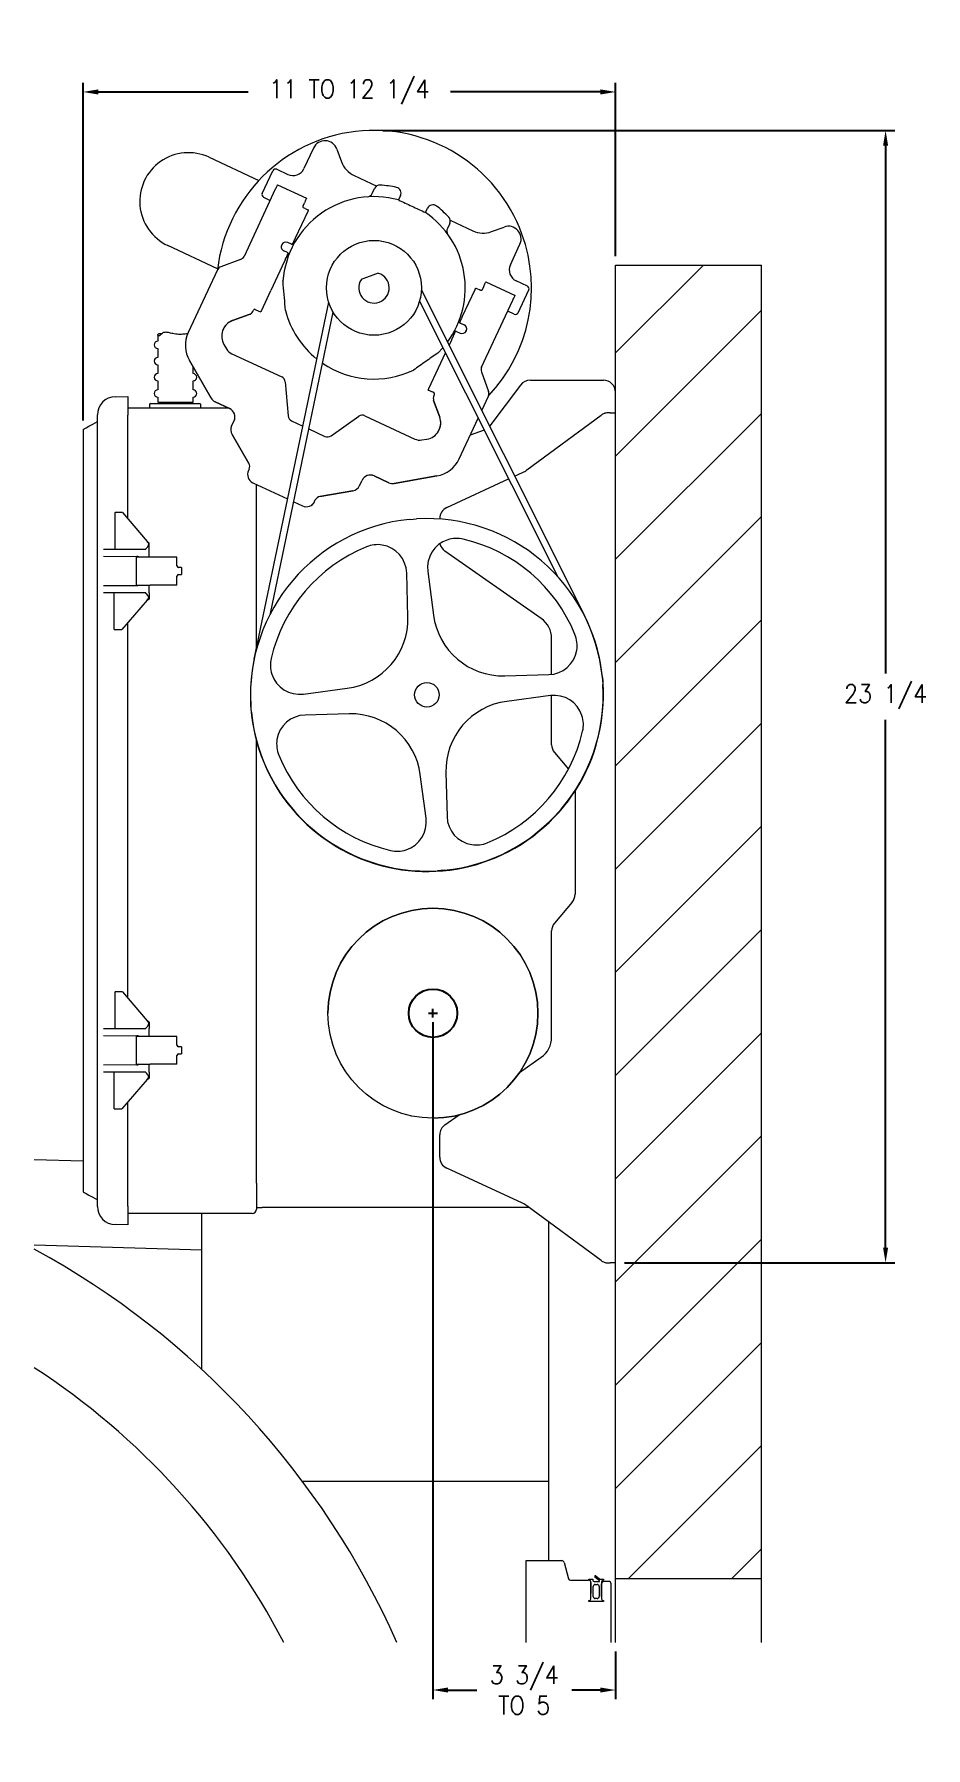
# Model space of a CAD drawing. Extents: x -1.4 to 50.9, y 7.6 to 42.8.
# Drawn here: x 32.56 to 50.87, y 7.55 to 42.76 of the extents above; entities that cross this region are included whole.
import ezdxf

# ---------------------------------------------------------------- set-up
doc = ezdxf.new("R2010")
doc.units = 0
doc.header["$LTSCALE"] = 0.5
doc.header["$MEASUREMENT"] = 0
doc.layers.get('Defpoints').update_dxf_attribs({"linetype": 'CONTINUOUS'})
doc.layers.add('DIM', color=1, linetype='CONTINUOUS')
doc.layers.add('OBJ', color=3, linetype='CONTINUOUS')
doc.styles.add('ROMANS', font='romans.shx', dxfattribs={"width": 0.9, "height": 0.375})
doc.dimstyles.new('GENIE', dxfattribs={"dimscale": 2, "dimtxt": 0.25, "dimasz": 0.156, "dimexe": 0.095, "dimexo": 0.0925, "dimgap": 0.095, "dimtad": 0, "dimtih": 1, "dimtoh": 1, "dimdec": 5, "dimzin": 4, "dimdsep": 46, "dimlunit": 5, "dimtxsty": 'ROMANS', "dimcen": 0.045, "dimadec": 0, "dimazin": 0, "dimtfac": 1, "dimtdec": 5, "dimtofl": 0, "dimtmove": 0, "dimatfit": 3, "dimfxl": 0, "dimfrac": 2, "dimtolj": 1, "dimtzin": 4, "dimarcsym": 0})

# ---------------------------------------------------------------- blocks, each defined once
blk = doc.blocks.new('*D33')
at = {"layer": 'Defpoints', "color": 0}
for p in [(39.533, 40.786), (44.494, 17.513), (50.041, 17.513)]:
    blk.add_point(p, dxfattribs=at)
at = {"layer": 'DIM', "color": 0, "lineweight": -2}
for p, q in [((39.718, 40.786), (50.231, 40.786)), ((50.041, 40.474), (50.041, 29.625)), ((50.041, 17.825), (50.041, 28.674)), ((44.679, 17.513), (50.231, 17.513))]:
    blk.add_line(p, q, dxfattribs=at)
at = {"layer": 'DIM', "color": 0}
for points in [[(49.989, 40.474), (50.093, 40.474), (50.041, 40.786)], [(49.989, 17.825), (50.093, 17.825), (50.041, 17.513)]]:
    blk.add_solid(points, dxfattribs=at)
at = {"layer": 'DIM', "color": 0, "insert": (50.041, 29.149), "char_height": 0.375, "attachment_point": 5, "style": 'ROMANS'}
blk.add_mtext('\\A1;23 1/4', dxfattribs=at)
blk = doc.blocks.new('*D34')
at = {"layer": 'Defpoints', "color": 0}
for p in [(40.744, 22.645), (44.494, 9.712), (40.744, 8.736)]:
    blk.add_point(p, dxfattribs=at)
at = {"layer": 'DIM', "color": 0, "lineweight": -2}
for p, q in [((40.744, 22.46), (40.744, 8.546)), ((44.494, 9.527), (44.494, 8.546)), ((41.056, 8.736), (41.642, 8.736)), ((44.182, 8.736), (43.597, 8.736))]:
    blk.add_line(p, q, dxfattribs=at)
at = {"layer": 'DIM', "color": 0}
for points in [[(41.056, 8.788), (41.056, 8.684), (40.744, 8.736)], [(44.182, 8.788), (44.182, 8.684), (44.494, 8.736)]]:
    blk.add_solid(points, dxfattribs=at)
at = {"layer": 'DIM', "color": 0, "insert": (42.619, 8.736), "char_height": 0.375, "attachment_point": 5, "style": 'ROMANS'}
blk.add_mtext('\\A1;3 3/4\\PTO 5', dxfattribs=at)
blk = doc.blocks.new('*D35')
at = {"layer": 'Defpoints', "color": 0}
for p in [(44.494, 41.577), (44.494, 38.02), (33.559, 34.638)]:
    blk.add_point(p, dxfattribs=at)
at = {"layer": 'DIM', "color": 0, "lineweight": -2}
for p, q in [((33.559, 34.823), (33.559, 41.767)), ((33.871, 41.577), (36.949, 41.577)), ((44.182, 41.577), (41.105, 41.577)), ((44.494, 38.205), (44.494, 41.767))]:
    blk.add_line(p, q, dxfattribs=at)
at = {"layer": 'DIM', "color": 0}
for points in [[(33.871, 41.629), (33.871, 41.525), (33.559, 41.577)], [(44.182, 41.629), (44.182, 41.525), (44.494, 41.577)]]:
    blk.add_solid(points, dxfattribs=at)
at = {"layer": 'DIM', "color": 0, "insert": (39.027, 41.577), "char_height": 0.375, "attachment_point": 5, "style": 'ROMANS'}
blk.add_mtext('\\A1;11 TO 12 1/4', dxfattribs=at)

msp = doc.modelspace()

# ---------------------------------------------------------------- hatches: boundary and pattern name
at = {"layer": 'OBJ', "linetype": 'Continuous', "lineweight": 0}
h = msp.add_hatch(dxfattribs=at)
h.set_pattern_fill('ANSI31', color=256, scale=12, style=0)
h.set_pattern_definition([(45, (-386.7945, -168.0929), (-1.06066, 1.06066), [])])
h.paths.add_polyline_path([(44.494474, 11.019778), (47.494474, 11.019778), (47.494474, 38.019778), (44.494474, 38.019778)], flags=0)

# ---------------------------------------------------------------- linework, layer by layer
at = {"layer": 'DIM'}
for p, q in [((40.654474, 22.644778), (40.834474, 22.644778)), ((40.744474, 22.554778), (40.744474, 22.734778))]:
    msp.add_line(p, q, dxfattribs=at)
at = {"layer": 'OBJ', "linetype": 'Continuous', "lineweight": 15}
for p, q in [((36.144219, 40.234581), (37.166933, 39.757687)), ((38.291446, 40.423748), (38.094973, 40.002404)), ((38.771406, 40.402788), (38.866545, 40.141391)), ((37.237778, 39.491841), (37.455427, 39.958588)), ((37.535162, 39.987611), (37.762742, 39.881487)), ((39.125083, 39.85925), (39.588846, 39.642993)), ((37.506599, 39.576151), (36.864138, 38.198392)), ((37.550535, 39.670373), (38.148699, 39.391452)), ((39.49761, 39.490264), (39.545593, 39.59316)), ((40.077474, 39.447208), (40.035616, 39.357444)), ((37.2668, 39.412102), (37.400933, 39.34955)), ((38.171679, 39.121297), (37.914621, 38.570034)), ((38.075179, 39.233786), (38.104762, 39.29723)), ((38.08969, 39.193921), (38.098753, 39.189688)), ((38.116882, 39.181249), (38.098753, 39.189688)), ((38.116908, 39.181306), (38.184881, 39.149607)), ((40.592995, 39.097531), (40.634853, 39.187294)), ((41.08855, 38.873671), (41.040567, 38.770775)), ((41.09892, 38.938832), (41.562684, 38.722575)), ((41.945003, 38.705886), (42.206396, 38.801028)), ((36.321696, 37.945068), (35.298982, 38.421971)), ((37.636329, 38.429912), (37.640555, 38.43897)), ((37.837195, 38.446582), (37.760158, 38.482505)), ((37.854676, 38.441476), (37.864265, 38.462042)), ((37.877217, 38.489817), (37.894383, 38.526631)), ((42.334489, 38.025492), (42.530961, 38.446826)), ((36.793602, 38.133756), (36.388576, 37.98634)), ((37.690237, 38.088842), (37.413766, 37.49594)), ((37.667158, 38.039346), (37.667152, 38.039328)), ((37.756897, 38.274386), (37.679861, 38.310308)), ((37.710468, 38.132226), (37.727619, 38.169003)), ((37.740566, 38.196768), (37.772042, 38.264267)), ((36.31804, 37.921705), (35.716797, 36.632339)), ((39.27231, 37.724061), (39.267823, 37.717106)), ((39.620904, 37.850939), (39.27231, 37.724061)), ((39.628811, 37.848499), (39.620904, 37.850939)), ((42.68299, 37.58714), (42.455411, 37.693255)), ((44.494474, 11.019782), (44.494474, 38.019775)), ((44.494474, 38.019775), (47.494474, 38.019775)), ((47.494474, 11.019782), (47.494474, 38.019775)), ((37.409548, 37.4869), (37.221364, 37.083335)), ((40.506516, 37.504688), (43.861582, 30.804638)), ((41.353152, 36.966613), (41.610211, 37.517876)), ((41.623413, 37.546195), (41.691386, 37.514497)), ((41.718546, 37.50175), (41.709483, 37.505983)), ((41.758414, 37.516262), (41.787997, 37.579705)), ((41.831933, 37.673928), (42.430097, 37.394997)), ((42.494363, 37.040654), (42.712012, 37.507401)), ((36.628323, 36.87775), (36.972491, 37.003023)), ((36.972503, 37.003042), (36.628334, 36.877779)), ((37.043039, 37.067678), (37.043027, 37.06765)), ((37.043039, 37.067678), (37.054967, 37.093256)), ((37.071753, 29.922301), (38.60296, 37.257315)), ((37.094823, 37.10774), (37.122012, 37.095068)), ((37.094835, 37.107768), (37.122024, 37.095087)), ((37.122024, 37.095087), (37.140153, 37.086648)), ((37.140179, 37.086695), (37.140153, 37.086648)), ((37.208152, 37.055006), (37.208126, 37.05495)), ((37.404923, 30.857662), (38.697256, 37.048389)), ((40.46875, 37.278594), (43.300413, 31.623784)), ((41.743698, 35.923015), (42.38616, 37.300774)), ((42.414628, 37.011631), (42.280494, 37.074173)), ((35.716786, 36.632311), (35.716797, 36.632339)), ((41.179098, 36.593356), (41.210574, 36.660855)), ((41.228056, 36.655758), (41.305092, 36.619827)), ((41.293208, 36.838064), (41.302797, 36.85863)), ((41.308353, 36.827955), (41.385389, 36.792032)), ((41.315749, 36.886405), (41.332915, 36.923219)), ((41.428921, 36.672429), (41.424695, 36.663361)), ((36.451907, 36.385313), (36.504629, 36.296094)), ((40.948045, 36.321447), (40.843717, 36.21077)), ((41.074833, 36.369759), (41.128769, 36.48542)), ((41.105683, 36.435916), (41.105689, 36.435934)), ((41.149, 36.528805), (41.166151, 36.565591)), ((36.186186, 35.286259), (35.741962, 36.055676)), ((35.741974, 36.055704), (36.186197, 35.286278)), ((36.614205, 36.196699), (37.637362, 35.71959)), ((40.857704, 35.90412), (41.002032, 36.213633)), ((37.709059, 35.617201), (37.769946, 34.921263)), ((39.138457, 35.718069), (39.137617, 35.716183)), ((40.659896, 35.479923), (40.857704, 35.90412)), ((41.739526, 35.827432), (41.886943, 35.422411)), ((42.744474, 35.653781), (44.244474, 35.653781)), ((34.220348, 35.313405), (34.476893, 35.317883)), ((34.476893, 35.317883), (34.476893, 34.931983)), ((40.646684, 35.451594), (40.646658, 35.451538)), ((40.646684, 35.451594), (40.659896, 35.479923)), ((40.759931, 35.398673), (40.732742, 35.411354)), ((40.759943, 35.398701), (40.732754, 35.411382)), ((40.758341, 35.237646), (40.883609, 34.893479)), ((40.88362, 34.893507), (40.758353, 35.237675)), ((40.762515, 35.33323), (40.762526, 35.333249)), ((40.762526, 35.333249), (40.774454, 35.358836)), ((41.745014, 35.031414), (41.88277, 35.326828)), ((42.544474, 35.553776), (41.914531, 34.713858)), ((33.851892, 34.931983), (33.851892, 34.938469)), ((33.851892, 18.681982), (33.851892, 34.931983)), ((34.476893, 35.084279), (36.538883, 35.084279)), ((34.476893, 32.80374), (34.476893, 34.931983)), ((34.829674, 35.084279), (34.924475, 35.084279)), ((34.944474, 35.174278), (35.948526, 35.174278)), ((34.944474, 35.174278), (34.945044, 35.174278)), ((35.091974, 35.204277), (35.816974, 35.204277)), ((35.967018, 35.154275), (35.967018, 35.084279)), ((36.269547, 35.209872), (36.568518, 35.070462)), ((36.56853, 35.070481), (36.269558, 35.2099)), ((38.65103, 34.510404), (39.223284, 34.911107)), ((39.347809, 34.921995), (40.370966, 34.444895)), ((41.281527, 34.037462), (41.672213, 34.875288)), ((42.672875, 33.808177), (44.195745, 34.933588)), ((44.381974, 34.982529), (44.344326, 34.982529)), ((44.381974, 34.982529), (44.494474, 34.982529)), ((36.609473, 34.713435), (36.609484, 34.713463)), ((36.609484, 34.713463), (36.659464, 34.820649)), ((36.962848, 33.941044), (36.617046, 34.539991)), ((36.617058, 34.540009), (36.962859, 33.941062)), ((37.841643, 34.818865), (38.071547, 34.711661)), ((38.197223, 34.653061), (38.526505, 34.499516)), ((41.796257, 34.627576), (41.508713, 34.524662)), ((41.908128, 34.705673), (41.914531, 34.713858)), ((40.517539, 34.424836), (40.619775, 34.441807)), ((36.967895, 33.825739), (36.954094, 33.796143)), ((41.281527, 34.037462), (41.281516, 34.037434)), ((36.954082, 33.796115), (36.954094, 33.796143)), ((37.045017, 33.546283), (37.758789, 33.213445)), ((37.045028, 33.546301), (37.758794, 33.213473)), ((37.119474, 30.150902), (37.119474, 33.511562)), ((39.237777, 33.48787), (39.237765, 33.487842)), ((39.237777, 33.48787), (39.287756, 33.595055)), ((39.836555, 33.546545), (39.537583, 33.685964)), ((39.537595, 33.685983), (39.836567, 33.546574)), ((40.823603, 33.686067), (39.948653, 33.53179)), ((39.948665, 33.531818), (40.823615, 33.686095)), ((41.026918, 33.034649), (42.298938, 33.623722)), ((42.421497, 33.680482), (42.585826, 33.756579)), ((37.884465, 33.154835), (38.063706, 33.071257)), ((37.884471, 33.154863), (38.063718, 33.071276)), ((38.313556, 33.162213), (38.313544, 33.162185)), ((38.313556, 33.162213), (38.327356, 33.191809)), ((39.100025, 33.382159), (38.418928, 33.262058)), ((38.418939, 33.262086), (39.100037, 33.382177)), ((34.209384, 32.931979), (34.209384, 32.181974)), ((34.209384, 32.931979), (34.215581, 32.931979)), ((34.368339, 32.931979), (34.215581, 32.931979)), ((34.368339, 32.931979), (34.873518, 32.335201)), ((40.264687, 32.793349), (40.33447, 32.798859)), ((40.26474, 32.792673), (40.264687, 32.793349)), ((40.33447, 32.798859), (40.404253, 32.80436)), ((40.404306, 32.803684), (40.404253, 32.80436)), ((40.881974, 32.800558), (40.881974, 32.807795)), ((33.97925, 32.181974), (34.708927, 32.181974)), ((34.708927, 32.181974), (34.756474, 32.181974)), ((34.756474, 32.181974), (34.826474, 32.181974)), ((34.826474, 32.181974), (34.843386, 32.181974)), ((34.843386, 32.190347), (34.843386, 32.181974)), ((34.873518, 32.335201), (34.910148, 32.291929)), ((34.873518, 32.335201), (34.916309, 32.307182)), ((34.916309, 32.179797), (34.916309, 32.307182)), ((42.968762, 30.756344), (40.98858, 32.142879)), ((33.97925, 32.039064), (34.658555, 32.033141)), ((34.936474, 32.019474), (34.646474, 32.019474)), ((34.996474, 32.019474), (34.936474, 32.019474)), ((35.486474, 32.019474), (34.996474, 32.019474)), ((35.486474, 31.836981), (35.486474, 32.019474)), ((35.538174, 31.806981), (35.516474, 31.806981)), ((35.578174, 31.806981), (35.538174, 31.806981)), ((35.578174, 31.806981), (35.578174, 31.656975)), ((40.636356, 31.723788), (40.75421, 30.827475)), ((34.658555, 31.430815), (33.97925, 31.424892)), ((34.646474, 31.444482), (34.936474, 31.444482)), ((34.996474, 31.444482), (34.936474, 31.444482)), ((35.486474, 31.444482), (34.996474, 31.444482)), ((35.486474, 31.444482), (35.486474, 31.626975)), ((35.516474, 31.656975), (35.538174, 31.656975)), ((35.538174, 31.656975), (35.578174, 31.656975)), ((40.229165, 30.786043), (40.20496, 31.689743)), ((34.708927, 31.281982), (33.97925, 31.281982)), ((34.197738, 30.531977), (34.197738, 31.281982)), ((34.873943, 31.129732), (34.352231, 30.531977)), ((34.756474, 31.281982), (34.708927, 31.281982)), ((34.826474, 31.281982), (34.756474, 31.281982)), ((34.844485, 31.281982), (34.826474, 31.281982)), ((34.844485, 31.272999), (34.844485, 31.281982)), ((34.873518, 31.13038), (34.909783, 31.17276)), ((34.909783, 31.171652), (34.873518, 31.129732)), ((34.873518, 31.129732), (34.873518, 31.13038)), ((34.873943, 31.129732), (34.873518, 31.129732)), ((34.873943, 31.129732), (34.916333, 31.156887)), ((34.910523, 31.171652), (34.909783, 31.17276)), ((34.909783, 31.17276), (34.909783, 31.171652)), ((34.910523, 31.171652), (34.909783, 31.171652)), ((34.916333, 31.28416), (34.916333, 31.156887)), ((34.476893, 22.953739), (34.476893, 30.674812)), ((34.197738, 30.531977), (34.352231, 30.531977)), ((43.181974, 29.606763), (43.181974, 30.346771)), ((42.217931, 29.57789), (43.121634, 29.602098)), ((38.083268, 29.204464), (38.979581, 29.322322)), ((44.224564, 29.542315), (44.225238, 29.542371)), ((44.225238, 29.542371), (44.230745, 29.472591)), ((44.230745, 29.472591), (44.236253, 29.402802)), ((44.235578, 29.402755), (44.236253, 29.402802)), ((37.00337, 28.972419), (37.002696, 28.972363)), ((37.008203, 28.902583), (37.002696, 28.972363)), ((37.013711, 28.832794), (37.008203, 28.902583)), ((43.15568, 29.170701), (42.259368, 29.052853)), ((43.181974, 28.160566), (43.181974, 29.173573)), ((37.014385, 28.83285), (37.013711, 28.832794)), ((39.021018, 28.797275), (38.117314, 28.773067)), ((37.119474, 24.991599), (37.119474, 28.240728)), ((43.240463, 27.999869), (43.526933, 27.658461)), ((40.602592, 26.651377), (40.484738, 27.54769)), ((41.009783, 27.589131), (41.033988, 26.685422)), ((43.661974, 27.209586), (43.661974, 25.088524)), ((40.834643, 25.571481), (40.834696, 25.570806)), ((40.904479, 25.576315), (40.834696, 25.570806)), ((40.974262, 25.581816), (40.904479, 25.576315)), ((40.974209, 25.582492), (40.974262, 25.581816)), ((37.119474, 19.153779), (37.119474, 24.991599)), ((43.603485, 24.927826), (43.240463, 24.49519)), ((43.181974, 22.148288), (43.181974, 24.334493)), ((34.209384, 23.081978), (34.209384, 22.331974)), ((34.209384, 23.081978), (34.215581, 23.081978)), ((34.368339, 23.081978), (34.215581, 23.081978)), ((34.368339, 23.081978), (34.873518, 22.4852)), ((33.97925, 22.331974), (34.708927, 22.331974)), ((33.97925, 22.189063), (34.658555, 22.18314)), ((34.708927, 22.331974), (34.756474, 22.331974)), ((34.756474, 22.331974), (34.826474, 22.331974)), ((34.826474, 22.331974), (34.843386, 22.331974)), ((34.843386, 22.340346), (34.843386, 22.331974)), ((34.873518, 22.4852), (34.910148, 22.441928)), ((34.873943, 22.4852), (34.873518, 22.4852)), ((34.916333, 22.457444), (34.873943, 22.4852)), ((34.916333, 22.457444), (34.916333, 22.329796)), ((34.936474, 22.169474), (34.646474, 22.169474)), ((34.996474, 22.169474), (34.936474, 22.169474)), ((35.486474, 22.169474), (34.996474, 22.169474)), ((35.486474, 21.98698), (35.486474, 22.169474)), ((35.538174, 21.956981), (35.516474, 21.956981)), ((35.578174, 21.956981), (35.538174, 21.956981)), ((35.578174, 21.956981), (35.578174, 21.806974)), ((34.658555, 21.580814), (33.97925, 21.574891)), ((34.646474, 21.594481), (34.936474, 21.594481)), ((34.996474, 21.594481), (34.936474, 21.594481)), ((35.486474, 21.594481), (34.996474, 21.594481)), ((35.486474, 21.594481), (35.486474, 21.776975)), ((35.516474, 21.806974), (35.538174, 21.806974)), ((35.538174, 21.806974), (35.578174, 21.806974)), ((42.524225, 21.427447), (42.968762, 21.738715)), ((34.708927, 21.431981), (33.97925, 21.431981)), ((34.197738, 20.681976), (34.197738, 21.431981)), ((34.873943, 21.27974), (34.352231, 20.681976)), ((34.756474, 21.431981), (34.708927, 21.431981)), ((34.826474, 21.431981), (34.756474, 21.431981)), ((34.844485, 21.431981), (34.826474, 21.431981)), ((34.844485, 21.422998), (34.844485, 21.431981)), ((34.873518, 21.280379), (34.909783, 21.322759)), ((34.909783, 21.321651), (34.873518, 21.27974)), ((34.873518, 21.27974), (34.873518, 21.280379)), ((34.873943, 21.27974), (34.873518, 21.27974)), ((34.873943, 21.27974), (34.916333, 21.306886)), ((34.910523, 21.321651), (34.909783, 21.322759)), ((34.909783, 21.322759), (34.909783, 21.321651)), ((34.910523, 21.321651), (34.909783, 21.321651)), ((34.916333, 21.434159), (34.916333, 21.306886)), ((34.476893, 18.681982), (34.476893, 20.824812)), ((34.197738, 20.681976), (34.352231, 20.681976)), ((40.98858, 20.35217), (41.279683, 20.556009)), ((40.881974, 19.687264), (40.881974, 20.147384)), ((32.555674, 19.638486), (33.559479, 19.607816)), ((42.585826, 18.738471), (41.026918, 19.4604)), ((37.119474, 19.153779), (37.119474, 18.899985)), ((33.851892, 18.675487), (33.851892, 18.681982)), ((34.476893, 18.681982), (34.476893, 18.296073)), ((37.119474, 18.899985), (37.119474, 18.619477)), ((44.195745, 17.561471), (42.672875, 18.686873)), ((37.009674, 18.529676), (34.476893, 18.529676)), ((35.994474, 15.324795), (35.994474, 18.529676)), ((37.029674, 18.529676), (37.009674, 18.529676)), ((37.119474, 18.653776), (37.239074, 18.653776)), ((37.359074, 18.653776), (37.239074, 18.653776)), ((42.717663, 18.653776), (37.359074, 18.653776)), ((43.114474, 18.36053), (43.114474, 11.395779)), ((34.476893, 18.296073), (34.220348, 18.30055)), ((32.555674, 17.887669), (35.994474, 17.782609)), ((44.344326, 17.51253), (44.381974, 17.51253)), ((44.494474, 17.51253), (44.381974, 17.51253)), ((43.114474, 13.019776), (38.068228, 13.019776)), ((42.661974, 11.395779), (42.786974, 11.395779)), ((42.661974, 9.711913), (42.661974, 11.395779)), ((42.786974, 11.395779), (43.389974, 11.395779)), ((43.440202, 11.357238), (43.529577, 11.023687)), ((43.567249, 10.994776), (43.935974, 10.994776)), ((43.947974, 10.994776), (43.947974, 11.014779)), ((43.947974, 11.014779), (44.027974, 11.014779)), ((43.952974, 10.994776), (43.947974, 10.994776)), ((43.987974, 10.610781), (43.987974, 10.959774)), ((43.987974, 10.942774), (43.987974, 10.718774)), ((44.027974, 11.014779), (44.027974, 10.989782)), ((44.052974, 10.964777), (44.156136, 10.964777)), ((44.162564, 10.982442), (44.072171, 11.058285)), ((44.091454, 11.081273), (44.165119, 11.019453)), ((44.177974, 11.014779), (44.247974, 11.014779)), ((44.207974, 10.959774), (44.207974, 10.610781)), ((44.207974, 10.654776), (44.207974, 10.915779)), ((44.247974, 10.994776), (44.242974, 10.994776)), ((44.247974, 11.014779), (44.247974, 10.994776)), ((44.261974, 10.96978), (44.350974, 10.96978)), ((44.404974, 9.711913), (44.404974, 10.915779)), ((47.494474, 11.019782), (44.494474, 11.019782)), ((44.494474, 9.711913), (44.494474, 11.019782)), ((47.494474, 9.711913), (47.494474, 11.019782)), ((43.947974, 10.575779), (43.952974, 10.575779)), ((43.947974, 10.555776), (43.947974, 10.575779)), ((44.037974, 10.65578), (44.037974, 10.865777)), ((44.077974, 10.905782), (44.117974, 10.905782)), ((44.117974, 10.615775), (44.077974, 10.615775)), ((44.157974, 10.865777), (44.157974, 10.65578)), ((44.242974, 10.575779), (44.247974, 10.575779)), ((44.247974, 10.575779), (44.247974, 10.555776)), ((44.247974, 10.555776), (43.947974, 10.555776))]:
    msp.add_line(p, q, dxfattribs=at)
at = {"layer": 'OBJ', "linetype": 'Continuous', "lineweight": 15, "flags": 128}
for points in [[(37.550535, 39.670373), (37.549694, 39.668571), (37.547196, 39.663212), (37.543137, 39.65451), (37.537674, 39.642796), (37.531015, 39.628519), (37.523418, 39.612224), (37.515173, 39.594539), (37.506599, 39.576151)], [(38.148699, 39.391452), (38.147857, 39.38964), (38.145359, 39.38429), (38.1413, 39.375579), (38.135837, 39.363865), (38.129178, 39.349588), (38.121581, 39.333293), (38.113337, 39.315618), (38.104762, 39.29723)], [(38.184881, 39.149607), (38.184629, 39.149063), (38.183878, 39.147458), (38.182659, 39.144839), (38.181017, 39.141319), (38.179016, 39.137029), (38.176733, 39.132129), (38.174256, 39.126817), (38.171679, 39.121297)], [(37.877217, 38.489817), (37.875956, 38.487113), (37.874557, 38.48411), (37.873035, 38.480853), (37.87141, 38.477361), (37.869699, 38.4737), (37.867924, 38.469889), (37.866105, 38.465984), (37.864265, 38.462042)], [(37.914621, 38.570034), (37.911745, 38.563867), (37.908903, 38.557766), (37.906129, 38.551824), (37.903457, 38.546089), (37.900916, 38.540645), (37.898539, 38.535539), (37.896352, 38.530855), (37.894383, 38.526631)], [(37.710468, 38.132226), (37.7085, 38.128002), (37.706315, 38.123319), (37.703939, 38.118222), (37.701399, 38.112777), (37.698728, 38.107042), (37.695954, 38.101101), (37.693113, 38.095009), (37.690237, 38.088842)], [(37.740566, 38.196768), (37.738726, 38.192826), (37.736908, 38.188921), (37.735133, 38.18512), (37.733423, 38.181449), (37.731798, 38.177967), (37.730277, 38.174701), (37.728878, 38.171706), (37.727619, 38.169003)], [(41.610211, 37.517876), (41.612788, 37.523405), (41.615265, 37.528718), (41.617548, 37.533617), (41.619548, 37.537907), (41.62119, 37.541427), (41.62241, 37.544036), (41.62316, 37.545651), (41.623413, 37.546195)], [(41.709483, 37.505983), (41.705947, 37.507626), (41.702547, 37.509212), (41.699413, 37.510677), (41.696667, 37.511963), (41.694413, 37.513014), (41.692739, 37.513793), (41.691708, 37.514272), (41.69136, 37.514441)], [(41.787997, 37.579705), (41.796571, 37.598094), (41.804816, 37.615778), (41.812413, 37.632064), (41.819071, 37.64635), (41.824535, 37.658064), (41.828594, 37.666766), (41.831092, 37.672125), (41.831933, 37.673928)], [(42.38616, 37.300774), (42.394735, 37.319163), (42.402979, 37.336847), (42.410576, 37.353142), (42.417235, 37.367419), (42.422698, 37.379133), (42.426757, 37.387835), (42.429255, 37.393194), (42.430097, 37.394997)], [(37.221364, 37.083335), (37.218787, 37.077806), (37.216309, 37.072493), (37.214026, 37.067603), (37.212024, 37.063304), (37.210381, 37.059784), (37.209159, 37.057165), (37.208407, 37.055551), (37.208152, 37.055006)], [(41.302797, 36.85863), (41.304637, 36.862572), (41.306456, 36.866477), (41.308231, 36.870279), (41.309942, 36.873949), (41.311567, 36.877441), (41.313089, 36.880698), (41.314488, 36.883701), (41.315749, 36.886405)], [(41.332915, 36.923219), (41.334884, 36.927443), (41.33707, 36.932127), (41.339448, 36.937224), (41.341988, 36.942677), (41.344661, 36.948403), (41.347435, 36.954354), (41.350276, 36.960446), (41.353152, 36.966613)], [(41.128769, 36.48542), (41.131645, 36.491587), (41.134486, 36.497689), (41.137259, 36.50363), (41.139931, 36.509366), (41.14247, 36.51481), (41.144847, 36.519907), (41.147032, 36.524591), (41.149, 36.528805)], [(41.166151, 36.565591), (41.16741, 36.568294), (41.168809, 36.571289), (41.170329, 36.574555), (41.171955, 36.578038), (41.173665, 36.581708), (41.175439, 36.585509), (41.177258, 36.589414), (41.179098, 36.593356)], [(33.559479, 34.638155), (33.561901, 34.639554), (33.581269, 34.650733), (33.619989, 34.673092), (33.678032, 34.706602), (33.755354, 34.751244), (33.851892, 34.806982)], [(33.559479, 18.9758), (33.561901, 18.974402), (33.581269, 18.963222), (33.619989, 18.940864), (33.678032, 18.907354), (33.755354, 18.862711), (33.851892, 18.806974)]]:
    msp.add_lwpolyline(points, dxfattribs=at)
at = {"layer": 'OBJ', "linetype": 'Continuous', "lineweight": 15}
for centre, radius in [((39.532625, 37.551167), 0.975), ((40.619474, 29.187584), 0.252), ((40.744474, 22.644778), 2.15625)]:
    msp.add_circle(centre, radius, dxfattribs=at)
at = {"layer": 'OBJ'}
msp.add_circle((40.744474, 22.644778), 0.4975, dxfattribs=at)
at = {"layer": 'OBJ', "linetype": 'Continuous', "lineweight": 15}
for centre, radius, start, end in [((39.532625, 37.551167), 3.235, 20, 173.3799264), ((38.527086, 40.313863), 0.26, 20, 155), ((35.721601, 39.328277), 1, 65, 245), ((37.509805, 39.933228), 0.06, 65, 155), ((37.868396, 40.108062), 0.25, 245, 335), ((39.336391, 40.312405), 0.5, 200, 245), ((37.292157, 39.46648), 0.06, 155, 245), ((39.388854, 39.54098), 0.12, 274.1326471, 335), ((39.65435, 39.54245), 0.12, 86.5019212, 155), ((39.532625, 37.551167), 2.115, 77.3736251, 86.5019212), ((39.968717, 39.49792), 0.12, 335, 77.3736251), ((39.532625, 37.551167), 1.875, 74.3667889, 175.6332111), ((38.102361, 39.221107), 0.029994, 154.9935753, 245.0101394), ((39.532625, 37.551167), 1.875, 323.5572947, 55.6332111), ((40.74361, 39.136582), 0.12, 52.6263749, 155), ((39.532625, 37.551167), 2.115, 43.4980788, 52.6263749), ((41.149324, 38.720059), 0.12, 155, 215.8673529), ((40.979793, 38.924386), 0.12, 335, 43.4980788), ((42.295321, 38.556706), 0.26, 335, 110), ((37.717896, 38.391872), 0.09, 155, 245), ((37.722122, 38.400935), 0.09, 65, 155), ((37.862551, 38.500959), 0.06, 245, 291.3934344), ((41.773993, 39.175733), 0.5, 245, 290), ((39.532625, 37.551167), 3.235, 316.6200735, 20), ((36.750852, 38.251214), 0.124995, 289.9995069, 335.0019199), ((37.73154, 38.220003), 0.06, 18.6065656, 65), ((36.431326, 37.868883), 0.124995, 109.9995069, 155.0019199), ((39.532625, 37.551167), 0.3125, 147.9264894, 72.0735106), ((42.561066, 37.919834), 0.25, 155, 245), ((41.731218, 37.528958), 0.030014, 245.0275251, 334.9749686), ((42.657633, 37.532756), 0.06, 335, 65), ((36.929744, 37.120485), 0.124998, 289.9975944, 334.9955428), ((36.929731, 37.120523), 0.125025, 290.0052089, 334.9962178), ((37.082139, 37.080565), 0.029989, 64.9801502, 155.0223435), ((37.082156, 37.080579), 0.029999, 64.9996262, 155.0028676), ((58.469665, 82.805557), 50.449689, 244.9665454, 245.0744377), ((39.532625, 37.551167), 1.875, 194.3667889, 231.2509184), ((42.439985, 37.066008), 0.06, 245, 335), ((36.283228, 36.368175), 0.625, 155.0000605, 209.9999553), ((36.283236, 36.368203), 0.624996, 154.9998931, 210.0001227), ((36.744624, 36.558282), 0.340002, 110.0004902, 210.5791876), ((36.744601, 36.55826), 0.339992, 109.9989168, 154.9994898), ((41.202699, 36.601375), 0.06, 65, 111.3934345), ((41.33371, 36.882331), 0.06, 198.6065655, 245), ((41.343127, 36.701399), 0.09, 245, 335), ((41.347354, 36.710462), 0.09, 335, 65), ((35.091974, 36.379903), 0.075, 90, 270), ((36.719831, 36.423243), 0.249958, 210.5762403, 245.0028082), ((35.091974, 36.046361), 0.075, 90, 270), ((39.532625, 37.551167), 1.875, 235.7923707, 295.6332111), ((41.856998, 35.870186), 0.125011, 155.001357, 199.9990572), ((35.091974, 35.71282), 0.075, 90, 270), ((35.816974, 35.71282), 0.075, 270, 90), ((37.584534, 35.606301), 0.125001, 5.0028688, 64.9998534), ((42.744474, 35.403778), 0.25, 90, 143.1301024), ((44.244474, 35.403778), 0.25, 0, 90), ((34.226893, 34.938466), 0.375, 91, 180), ((35.091974, 35.379278), 0.075, 90, 270), ((35.816974, 35.379278), 0.075, 270, 90), ((36.348992, 35.380249), 0.187989, 209.9981154, 245.0006405), ((36.349, 35.380283), 0.187993, 210.0028832, 245.0024851), ((62.816673, 82.83342), 52.312067, 244.925074, 245.0291264), ((40.875813, 35.2804), 0.12501, 155.0010706, 199.9989926), ((40.875795, 35.280425), 0.12498, 154.9974898, 200.002083), ((40.747261, 35.371487), 0.029993, 334.9927518, 65.0102184), ((40.747259, 35.371511), 0.030003, 335.011305, 64.9916652), ((41.769469, 35.379657), 0.125012, 335.0016498, 19.9987644), ((34.944474, 35.154278), 0.02, 90, 180), ((36.489062, 34.900074), 0.188004, 335.0002475, 64.9993411), ((36.489082, 34.900099), 0.187995, 335.0000366, 65.000698), ((37.894476, 34.932157), 0.125006, 184.9995798, 244.9982067), ((39.294976, 34.808715), 0.124995, 64.9961289, 124.9983293), ((40.564129, 34.777219), 0.339996, 279.4196834, 20.0005242), ((40.564108, 34.777191), 0.340005, 335.0001109, 19.9998721), ((44.344326, 34.732528), 0.25, 109.2327884, 126.4644923), ((36.779837, 34.633986), 0.187979, 154.998114, 210.0021682), ((36.779874, 34.63401), 0.188004, 155.0003251, 209.9996869), ((38.579338, 34.612797), 0.124996, 244.9962068, 304.9982513), ((40.476632, 34.671464), 0.249997, 244.9967869, 279.4178177), ((36.854587, 33.878541), 0.125008, 335.0002991, 29.9994728), ((36.854613, 33.878565), 0.124993, 334.9995371, 30.0006412), ((40.715081, 34.301563), 0.62499, 279.9994519, 335.0003117), ((40.715092, 34.301592), 0.62499, 279.9994946, 335.0003045), ((42.375712, 34.210292), 0.5, 294.8488812, 306.4644923), ((37.124462, 33.716665), 0.187994, 154.9996396, 245.0013327), ((37.124484, 33.71669), 0.188004, 155.0001789, 244.999172), ((39.067411, 33.567268), 0.187961, 279.9924052, 335.0031706), ((39.067383, 33.567331), 0.188012, 280.0019546, 334.9985364), ((39.458137, 33.515562), 0.188011, 65.0037867, 154.9975087), ((39.458137, 33.515605), 0.187994, 64.9974192, 155.0000746), ((39.916015, 33.717015), 0.188079, 245.0087713, 279.9935641), ((39.916014, 33.716953), 0.187992, 245.0004784, 280.001857), ((38.143164, 33.241633), 0.187993, 244.9972503, 335.00033), ((38.143164, 33.241676), 0.18801, 245.0036671, 334.9977148), ((38.440622, 33.138974), 0.124981, 99.9961083, 155.006364), ((38.440655, 33.138974), 0.125012, 100.0037226, 154.9991043), ((40.619474, 29.187584), 3.6225, 95.6197106, 183.4052432), ((40.619474, 29.187584), 3.6225, 5.6197106, 93.4052432), ((41.131974, 32.807797), 0.25, 114.8488812, 180), ((41.231236, 31.80201), 0.6, 76.8300507, 107.9533074), ((40.619474, 29.187584), 3.285046, 112.1949032, 166.8300507), ((39.605175, 31.67368), 0.6, 81.0716464, 112.1949032), ((39.605175, 31.67368), 0.6, 1.5342414, 81.0716464), ((41.231236, 31.80201), 0.6, 107.9533074, 187.4907124), ((41.131974, 32.34767), 0.25, 192.3968101, 235), ((40.619474, 29.187584), 3.285046, 22.1949032, 76.8300507), ((35.516474, 31.836978), 0.03, 180, 270), ((35.516474, 31.626978), 0.03, 90, 180), ((40.62026, 29.18154), 3.625, 168.2086676, 26.5995456), ((38.79218, 30.747552), 1.4375, 277.4907124, 1.5342414), ((42.179443, 31.014878), 1.4375, 187.4907124, 271.5342414), ((42.681974, 30.346767), 0.5, 0, 55), ((43.10557, 30.201883), 0.6, 351.0716464, 22.1949032), ((38.005049, 29.799346), 0.6, 166.8300507, 197.9533074), ((43.10557, 30.201883), 0.6, 271.5342414, 351.0716464), ((38.005049, 29.799346), 0.6, 197.9533074, 277.4907124), ((40.619474, 29.187584), 3.6225, 275.6197106, 3.4052432), ((42.446768, 27.627616), 1.4375, 97.4907124, 181.5342414), ((43.2339, 28.575823), 0.6, 17.9533074, 97.4907124), ((40.619474, 29.187584), 3.6225, 185.6197106, 273.4052432), ((38.133379, 28.173285), 0.6, 91.5342414, 171.0716464), ((39.059506, 27.36029), 1.4375, 7.4907124, 91.5342414), ((43.2339, 28.575823), 0.6, 346.8300507, 17.9533074), ((38.133379, 28.173285), 0.6, 171.0716464, 202.1949032), ((40.619474, 29.187584), 3.285046, 292.1949032, 346.8300507), ((40.619474, 29.187584), 3.285046, 202.1949032, 256.8300507), ((43.431974, 28.160562), 0.25, 180, 220), ((40.007713, 26.573158), 0.6, 287.9533074, 7.4907124), ((41.633773, 26.701488), 0.6, 181.5342414, 261.0716464), ((41.633773, 26.701488), 0.6, 261.0716464, 292.1949032), ((40.007713, 26.573158), 0.6, 256.8300507, 287.9533074), ((43.411974, 25.088521), 0.25, 320, 0), ((40.744474, 22.644778), 2.15625, 90, 180), ((40.744474, 22.644778), 2.15625, 270, 90), ((43.431974, 24.334494), 0.25, 140, 180), ((35.516474, 21.986978), 0.03, 180, 270), ((42.681974, 22.148289), 0.5, 305, 360), ((35.516474, 21.776978), 0.03, 90, 180), ((41.131974, 20.147386), 0.25, 125, 180), ((41.131974, 19.687259), 0.25, 180, 245.1511188), ((34.226893, 18.675489), 0.375, 180, 269), ((42.375712, 18.284764), 0.5, 53.5355077, 65.1511188), ((37.029674, 18.619478), 0.0898, 270, 0), ((24.37577, 2.786429), 17.094, 23.8999767, 61.4108985), ((44.344326, 17.762528), 0.25, 233.5355077, 250.7672116), ((24.37577, 2.786429), 15, 27.4967907, 56.9529935), ((43.389974, 11.343778), 0.052, 15, 90), ((43.567249, 11.033778), 0.039, 195, 270), ((43.935974, 10.942778), 0.052, 0, 90), ((43.952974, 10.959778), 0.035, 0, 90), ((44.052974, 10.989778), 0.025, 180, 270), ((44.081813, 11.069778), 0.015, 50, 230), ((44.156136, 10.974778), 0.01, 270, 50), ((44.177974, 11.034778), 0.02, 230, 270), ((44.242974, 10.959778), 0.035, 90, 180), ((44.261974, 10.915778), 0.054, 90, 180), ((44.350974, 10.915778), 0.054, 0, 90), ((43.952974, 10.610778), 0.035, 270, 0), ((44.077974, 10.865778), 0.04, 90, 180), ((44.077974, 10.655778), 0.04, 180, 270), ((44.117974, 10.865778), 0.04, 0, 90), ((44.117974, 10.655778), 0.04, 270, 0), ((44.242974, 10.610778), 0.035, 180, 270)]:
    msp.add_arc(centre, radius, start, end, dxfattribs=at)
for centre, major_axis, ratio, start_param, end_param in [((34.791474, 32.341895), (0.004885, 0.167921), 0.743829861, 3.608942618, 4.431976311), ((34.791474, 32.392688), (0.119099, -0.100267), 0.378514433, 6.272175522, 6.540345962), ((34.791474, 31.123754), (-0.005018, 0.16614), 0.75177169, 4.982040297, 5.805073989), ((34.791474, 31.073495), (0.119454, 0.097673), 0.376987731, 6.031716024, 6.293986212), ((34.791474, 22.491895), (0.004885, 0.167921), 0.743829861, 3.608942618, 4.431976311), ((34.791474, 22.542688), (0.119099, -0.100267), 0.378514433, 6.272175522, 6.544137861), ((34.791474, 21.273754), (-0.005018, 0.16614), 0.75177169, 4.982040297, 5.805073989), ((34.791474, 21.223495), (0.119454, 0.097673), 0.376987731, 6.031716024, 6.293986212)]:
    msp.add_ellipse(centre, major_axis=major_axis, ratio=ratio, start_param=start_param, end_param=end_param, dxfattribs=at)
for points, knots in [([(40.037896, 39.356806), (40.128854, 39.314389), (40.313208, 39.228418), (40.497617, 39.142434), (40.591041, 39.098873)], [0, 0, 0, 0, 0.493383167, 1, 1, 1, 1]), ([(37.716262, 37.085925), (37.708675, 37.172639), (37.693351, 37.347806), (37.67547, 37.552176), (37.665419, 37.667059), (37.663068, 37.69393)], [0, 0, 0, 0, 0.4289088597, 0.8664188197, 1, 1, 1, 1]), ([(35.705064, 36.604761), (35.689323, 36.603909), (35.646015, 36.601566), (35.549178, 36.589442), (35.433976, 36.601032), (35.336917, 36.626642), (35.263681, 36.640697), (35.202721, 36.632455), (35.159416, 36.596446), (35.126456, 36.564542), (35.101581, 36.55807), (35.087462, 36.582583), (35.099247, 36.606475), (35.134635, 36.613289), (35.172771, 36.611413), (35.182637, 36.610928)], [0, 0, 0, 0, 0.059811339, 0.164568626, 0.270562046, 0.363779033, 0.433810276, 0.488119283, 0.564898438, 0.630551023, 0.677917535, 0.750468268, 0.857594182, 0.963157146, 1, 1, 1, 1]), ([(40.843717, 36.21077), (40.761506, 36.153204), (40.594879, 36.036529), (40.428206, 35.919823), (40.343766, 35.860698)], [0, 0, 0, 0, 0.493379786, 1, 1, 1, 1]), ([(35.948526, 35.174278), (35.948619, 35.174278), (35.950057, 35.174283), (35.953585, 35.173777), (35.958699, 35.171434), (35.963303, 35.166883), (35.966417, 35.16095), (35.966818, 35.156501), (35.967018, 35.154275)], [0, 0, 0, 0, 0.009758173, 0.151408027, 0.366371264, 0.578397444, 0.78910314, 1, 1, 1, 1]), ([(44.344326, 34.982529), (44.334339, 34.982217), (44.314356, 34.981592), (44.284307, 34.975882), (44.267164, 34.97027), (44.261974, 34.968571)], [0, 0, 0, 0, 0.410616725, 0.821590692, 1, 1, 1, 1]), ([(34.708927, 32.015795), (34.708823, 32.015848), (34.705814, 32.017387), (34.697256, 32.02155), (34.680951, 32.029551), (34.666801, 32.031819), (34.658555, 32.033141)], [0, 0, 0, 0, 0.0063826936, 0.1845950087, 0.5247953169, 1, 1, 1, 1]), ([(34.658555, 31.430815), (34.667312, 31.432254), (34.681887, 31.434649), (34.695562, 31.441676), (34.701021, 31.444482)], [0, 0, 0, 0, 0.600764827, 1, 1, 1, 1]), ([(34.708927, 22.165794), (34.708823, 22.165847), (34.705814, 22.167386), (34.697256, 22.171549), (34.680951, 22.17955), (34.666801, 22.181819), (34.658555, 22.18314)], [0, 0, 0, 0, 0.0063826936, 0.1845950087, 0.5247953169, 1, 1, 1, 1]), ([(34.658555, 21.580814), (34.667312, 21.582253), (34.681887, 21.584649), (34.695562, 21.591676), (34.701021, 21.594481)], [0, 0, 0, 0, 0.600764827, 1, 1, 1, 1]), ([(44.261974, 17.526478), (44.274081, 17.522857), (44.298305, 17.515612), (44.326547, 17.512796), (44.340194, 17.512592), (44.344326, 17.51253)], [0, 0, 0, 0, 0.410578862, 0.821562592, 1, 1, 1, 1])]:
    msp.add_open_spline(points, degree=3, knots=knots, dxfattribs=at)
for points in [[(35.091974, 36.582843), (35.091974, 36.454905)], [(35.091974, 36.304898), (35.091974, 36.121363)], [(35.091974, 35.971366), (35.091974, 35.787821)], [(35.816974, 35.787821), (35.816974, 35.925747)], [(35.091974, 35.637824), (35.091974, 35.454279)], [(35.816974, 35.454279), (35.816974, 35.637824)], [(35.091974, 35.304282), (35.091974, 35.204277)], [(35.816974, 35.204277), (35.816974, 35.304282)], [(34.924475, 35.154275), (34.924475, 35.084279)], [(33.559479, 34.638155), (33.559479, 18.9758)], [(34.916474, 32.019474), (34.916474, 32.179797)], [(34.646474, 32.019474), (34.646474, 31.444482)], [(34.916474, 31.28416), (34.916474, 31.444482)], [(34.916474, 22.169474), (34.916474, 22.329796)], [(34.646474, 22.169474), (34.646474, 21.594481)], [(34.916474, 21.434159), (34.916474, 21.594481)]]:
    msp.add_open_spline(points, degree=1, dxfattribs=at)

# ---------------------------------------------------------------- dimensions: what is measured, and where the dimension line sits
at = {"layer": 'DIM'}
dim = msp.add_linear_dim(base=(44.494474, 41.576761), p1=(33.559479, 34.638155), p2=(44.494474, 38.019775), text='11 TO 12 1/4', dimstyle='GENIE', dxfattribs=at)
dim.commit()
dim.dimension.update_dxf_attribs({"geometry": '*D35', "text_midpoint": (39.026977, 41.576761)})
dim = msp.add_linear_dim(base=(50.040604, 17.51253), p1=(39.532625, 40.786167), p2=(44.494474, 17.51253), angle=90, text='23 1/4', dimstyle='GENIE', dxfattribs=at)
dim.commit()
dim.dimension.update_dxf_attribs({"geometry": '*D33', "text_midpoint": (50.040604, 29.149348)})
dim = msp.add_linear_dim(base=(40.744474, 8.735737), p1=(44.494474, 9.711913), p2=(40.744474, 22.644778), text='<>\\PTO 5', dimstyle='GENIE', dxfattribs=at)
dim.commit()
dim.dimension.update_dxf_attribs({"geometry": '*D34', "text_midpoint": (42.619474, 8.735737), "dimtype": 160})

doc.saveas('drawing.dxf')
